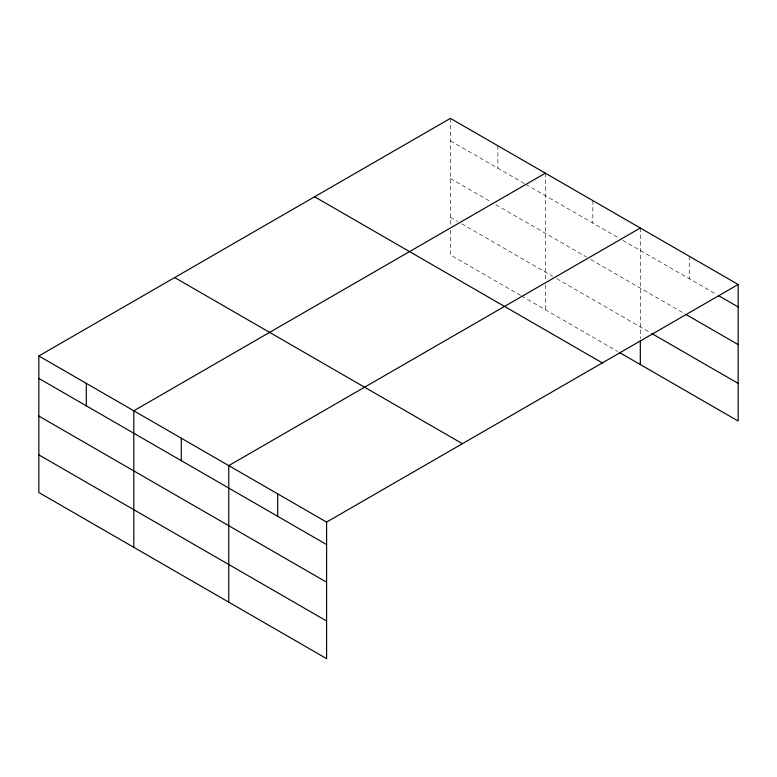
<?xml version="1.0" encoding="UTF-8"?>
<svg xmlns="http://www.w3.org/2000/svg" width="777" height="777" viewBox="0 0 777 777"><rect width="100%" height="100%" fill="white"/><g stroke="black" fill="none" stroke-linecap="round" stroke-linejoin="round"><path stroke-width="0.58" stroke-dasharray="3.88 2.91" d="M450.407 140.822L524.718 183.731M525.747 184.324L618.638 237.956M622.765 240.336L716.297 294.337M450.407 178.467L491.686 202.302M495.813 204.691L586.645 257.129M590.773 259.508L685.071 313.957M450.407 217.259L457.624 221.426M461.752 223.805L552.583 276.253M556.711 278.632L650.728 332.906M520.59 295.425L450.407 254.905L450.407 227.846M521.62 296.018L617.608 351.437M689.238 256.255L689.238 278.71M640.316 228.011L640.316 338.665M592.841 200.592L592.841 223.057M545.357 173.184L545.357 280.312M545.357 285.013L545.357 309.722M497.882 145.775L497.882 168.23M450.407 118.366L450.407 226.67"/><path stroke-width="1.17" d="M738.15 284.489L450.407 118.366L38.85 355.973L38.85 492.511L326.593 658.634L326.593 522.095L738.15 284.489L738.15 421.027L619.677 352.632M545.357 173.184L133.809 410.79L133.809 547.329M640.316 228.011L228.759 465.617L228.759 602.156M718.375 295.532L738.15 306.954M686.11 314.549L738.15 344.599M651.767 333.508L738.15 383.382M314.588 196.775L602.34 362.898M174.66 277.564L462.412 443.686M38.85 355.973L326.593 522.095M38.85 378.428L326.593 544.56M38.85 416.074L326.593 582.206M38.85 454.866L326.593 620.988M640.316 341.016L640.316 364.549M277.68 493.861L277.68 516.317M181.284 438.209L181.284 460.664M86.325 383.382L86.325 405.847"/></g></svg>
